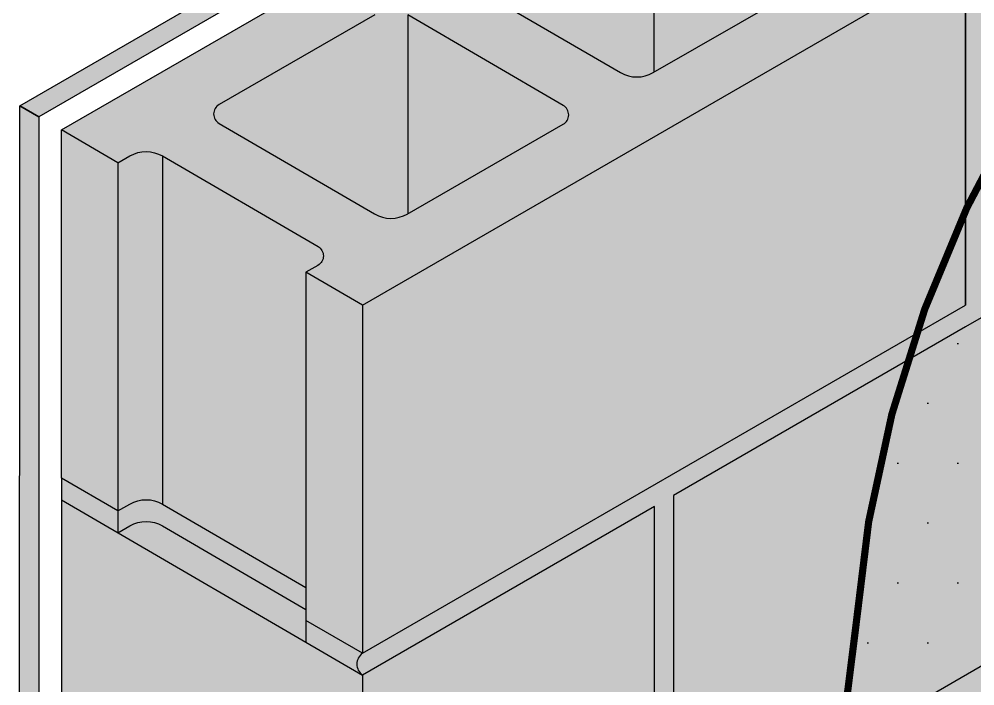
# Model space of a CAD drawing. Extents: x 398.6 to 449.6, y 59.2 to 125.2.
# Drawn here: x 409.9 to 419.88, y 107.79 to 114.76 of the extents above; entities that cross this region are included whole.
import ezdxf

# ---------------------------------------------------------------- set-up
doc = ezdxf.new("R2010")
doc.units = 0
doc.header["$LTSCALE"] = 1.5
doc.header["$MEASUREMENT"] = 0
doc.linetypes.add('DASHED2', pattern=[0.375, 0.25, -0.125])
doc.layers.add('brick', color=250, linetype='CONTINUOUS', lineweight=5)
for name, color, linetype in [('CMU', 250, 'CONTINUOUS'), ('STRUCTURE', 250, 'CONTINUOUS'), ('Tyvek FA WB', 10, 'DASHED2')]:
    doc.layers.add(name, color=color, linetype=linetype)
doc.layers.add('grout', color=7, linetype='CONTINUOUS', true_color=0xdedede)
pattern_1 = [(45, (-10.05215739174389, 16.68313436991416), (-0.1435868707546933, 0.1435868707546933), [])]

# ---------------------------------------------------------------- blocks, each defined once
blk = doc.blocks.new('CMU 4')
at = {"layer": 'CMU', "true_color": 0x999999}
h = blk.add_hatch(color=253, dxfattribs=at)
h.paths.add_polyline_path([(-10.69530264948553, -5.301081687041176), (-12.32041243062121, -4.354651476590334), (-12.32041243062121, -6.432074357492809), (-10.69583917345041, -5.497787080617684, 0.5766598250187531)])
h.paths.add_polyline_path([(-8.385091610257327, -2.078704454853892), (-8.385091610257327, -2.991754657075091), (-7.538603384708523, -3.48473183237121, 0.2685044473535811), (-7.197084032601062, -3.485663343772842), (-7.072302596146486, -3.413901908605112), (-6.887739490093388, -3.293125080756624), (-6.762142125324893, -3.220894407628009, 0.5766598250187542), (-6.76160560136001, -3.024189014051501)], flags=17)
h.paths.add_polyline_path([(-4.200112121102251, -1.551081687041176), (-5.825221902237935, -0.6046514765902771), (-5.825221902237935, -2.682074357492752), (-4.200648645067133, -1.747787080617684, 0.5766598250187522)], flags=16)
h.paths.add_polyline_path([(0, 0), (-0.5771120677632098, 0.3360980913948879), (-0.7018935042177858, 0.2643366562271581, -0.2685044473535819), (-1.043412856325254, 0.2652681676287898), (-2.670740589501058, 1.212990067318458, -0.5764760975728495), (-2.670258389543079, 1.40966419937979), (-2.544686336194282, 1.481972512043399), (-3.142318236415299, 1.830020928011379), (-9.44068480939302, -1.806342708352247), (-8.851313349507613, -2.149580415298658), (-8.72677393438552, -2.07786672799773, -0.2686522828219054), (-8.385091610257327, -2.078704454853892), (-6.76160560136001, -3.024189014051501, -0.5766598250187543), (-6.762142125324893, -3.220894407628009), (-6.887739490093388, -3.293125080756624), (-6.298366572977727, -3.636363636363626)])
h.paths.add_polyline_path([(-3.594425877988812, 0.8774996776894568), (-5.228197442582115, -0.06327704740971285, 0.5764760975728641), (-5.228679642540094, -0.2599511794710452), (-3.602974456952843, -1.206728141118106, 0.276490748893828), (-3.252743553860604, -1.202475798691353), (-3.252743553860604, 0.8766619508332951, 0.2686522828219189)], flags=16)
h.paths.add_polyline_path([(-4.200648645067133, -1.747787080617684), (-5.829565099217248, -2.684572117234154, -0.2685044473535796), (-6.171084451324731, -2.683640605832522), (-7.795161670358041, -1.737811738121138, -0.5764760975728592), (-7.794679470400069, -1.541137606059806), (-6.166904226366135, -0.6038137497341722, -0.2686522828219124), (-5.825221902237935, -0.6046514765902771), (-4.200112121102251, -1.551081687041176, -0.5766598250187522)], flags=16)
h.paths.add_polyline_path([(-13.38293001847666, -7.043125080756624), (-13.25733265370817, -6.970894407628009, 0.576659825018752), (-13.25679612974329, -6.774189014051501), (-14.8802821386406, -5.828704454853892), (-14.8802821386406, -9.465068091217574), (-13.38293001847666, -10.33709489128734)])
h.paths.add_polyline_path([(-13.38293001847666, -14.77039780802943), (-14.8802821386406, -13.89837100795961), (-14.8802821386406, -17.19234081849032), (-13.38293001847666, -18.06436761856008)])
h.paths.add_polyline_path([(-12.793557101361, -15.11363636363643), (-13.38293001847666, -14.77039780802943), (-13.38293001847666, -18.40676144439306), (-12.793557101361, -18.75000000000006)])
h.paths.add_polyline_path([(-15.34650387789089, -13.62685314257141), (-15.9358753377763, -13.28361543562505), (-15.9358753377763, -16.91997907198868), (-15.34650387789089, -17.26321677893503)])
h.paths.add_polyline_path([(-15.34650387789089, -5.899580415298658), (-15.9358753377763, -5.556342708352304), (-15.9358753377763, -9.19270634471593), (-15.34650387789089, -9.535944051662284)])
h.paths.add_polyline_path([(-12.793557101361, -7.386363636363683), (-13.38293001847666, -7.043125080756624), (-13.38293001847666, -10.67948871712031), (-12.793557101361, -11.02272727272731)])
h.paths.add_polyline_path([(-12.793557101361, -11.25000000000006), (-15.9358753377763, -9.419979071988678), (-15.9358753377763, -13.0563427083523), (-12.793557101361, -14.88636363636368)])
edge = h.paths.add_edge_path()
edge.add_line((-9.747934082243887, -2.873338049166705), (-9.747934082243901, -4.952649665305557))
edge.add_line((-9.747934082243894, -4.952649665305557), (-8.12716279045199, -4.020548887478697))
edge.add_arc((-8.183814420487465, -3.922040938790246), 0.1136363636363635, 299.9030802812204, 419.6186457091239)
edge.add_line((-8.126342482946967, -3.824009313608144), (-9.74708273162345, -2.873835508284401))
edge.add_arc((-9.91949854424498, -3.167930383830594), 0.3409090909091012, 59.61864570911415, 59.78436618879908)
at = {"layer": 'CMU', "true_color": 0xf7f7f7}
h = blk.add_hatch(color=7, dxfattribs=at)
h.paths.add_polyline_path([(-6.495190528383276, -3.75), (-7.072302596146486, -3.413901908605112), (-7.197084032601062, -3.485663343772842, -0.2685044473535811), (-7.538603384708523, -3.48473183237121), (-9.165931117884334, -2.537009932681542, -0.5764760975728828), (-9.165448917926355, -2.34033580062021), (-9.03987686457755, -2.268027487956601), (-9.637508764798575, -1.919979071988621), (-15.9358753377763, -5.556342708352304), (-15.34650387789089, -5.899580415298658), (-15.2219644627688, -5.827866727997787, -0.2686522828219052), (-14.88028213864062, -5.828704454853892), (-13.25679612974329, -6.774189014051501, -0.5766598250187527), (-13.25733265370817, -6.970894407628009), (-13.38293001847666, -7.043125080756624), (-12.793557101361, -7.386363636363683)])
h.paths.add_polyline_path([(-12.32475562760052, -6.434572117234211, -0.2685044473535838), (-12.66627497970801, -6.433640605832579), (-14.29035219874132, -5.487811738121138, -0.5764760975728616), (-14.28986999878335, -5.291137606059806), (-12.66209475474941, -4.353813749734172, -0.2686522828219097), (-12.32041243062121, -4.354651476590334), (-10.69530264948553, -5.301081687041176, -0.5766598250187535), (-10.69583917345041, -5.497787080617684)], flags=16)
h.paths.add_polyline_path([(-11.72387017092337, -4.009951179471102, -0.576476097572857), (-11.72338797096539, -3.813277047409713), (-10.0896164063721, -2.872500322310543, -0.2694277140723511), (-9.74708273162345, -2.873835508284401), (-8.126342482946967, -3.824009313608144, -0.5756966799367119), (-8.12716279045199, -4.020548887478753), (-9.756645633228644, -4.957659652519737, -0.2685044473535858), (-10.09816498533613, -4.956728141118106)], flags=16)
h.paths.add_polyline_path([(0, 0), (-0.5771120677632098, 0.3360980913948879), (-0.7018935042177858, 0.2643366562271581, -0.2685044473535819), (-1.043412856325254, 0.2652681676287898), (-2.670740589501058, 1.212990067318458, -0.5764760975728495), (-2.670258389543079, 1.40966419937979), (-2.544686336194282, 1.481972512043399), (-3.142318236415299, 1.830020928011379), (-9.44068480939302, -1.806342708352247), (-8.851313349507613, -2.149580415298658), (-8.72677393438552, -2.07786672799773, -0.2686522828219067), (-8.385091610257327, -2.078704454853892), (-6.76160560136001, -3.024189014051501, -0.5766598250187543), (-6.762142125324893, -3.220894407628009), (-6.887739490093388, -3.293125080756624), (-6.298366572977727, -3.636363636363626)])
h.paths.add_polyline_path([(-6.171084451324731, -2.683640605832522), (-7.795161670358041, -1.737811738121138, -0.5764760975728592), (-7.794679470400069, -1.541137606059806), (-6.166904226366135, -0.6038137497341722, -0.2686522828219124), (-5.825221902237935, -0.6046514765902771), (-4.200112121102251, -1.551081687041176, -0.5766598250187522), (-4.200648645067133, -1.747787080617684), (-5.829565099217248, -2.684572117234154, -0.2685044473535796)], flags=16)
h.paths.add_polyline_path([(-5.228679642540094, -0.2599511794710452, -0.5764760975728592), (-5.228197442582115, -0.06327704740971285), (-3.594425877988812, 0.8774996776894568, -0.2694277140723502), (-3.251892203240175, 0.8761644917155991), (-1.631151954563691, -0.07400931360814411, -0.5756966799367076), (-1.631972262068714, -0.2705488874786965), (-3.261455104845368, -1.207659652519737, -0.2685044473535834), (-3.602974456952843, -1.206728141118106)], flags=16)
at = {"layer": 'CMU'}
h = blk.add_hatch(color=254, dxfattribs=at)
h.paths.add_polyline_path([(-9.747934082243887, -2.873338049166705, 0.268652282821924), (-10.0896164063721, -2.872500322310543), (-11.72338797096539, -3.813277047409713, 0.5764760975728574), (-11.72387017092337, -4.009951179471102), (-10.09816498533613, -4.956728141118106, 0.2764907488938299), (-9.747934082243887, -4.952475798691353)])
h.paths.add_polyline_path([(-12.32041243062121, -4.354651476590334, 0.2686522828219165), (-12.66209475474941, -4.353813749734172), (-14.28986999878335, -5.291137606059806, 0.5764760975728607), (-14.29035219874132, -5.487811738121138), (-12.66627497970801, -6.433640605832579, 0.2724643593752312), (-12.32041243062121, -6.432031521718443)])
h.paths.add_polyline_path([(-5.825221902237935, -0.6046514765902771, 0.2686522828219168), (-6.166904226366135, -0.6038137497341722), (-7.794679470400069, -1.541137606059806, 0.5764760975728616), (-7.795161670358041, -1.737811738121138), (-6.171084451324717, -2.683640605832522, 0.2724643593752294), (-5.825221902237935, -2.682031521718386)])
h.paths.add_polyline_path([(-3.252743553860604, 0.8766619508332951, 0.2686522828219211), (-3.594425877988812, 0.8774996776894568), (-5.228197442582115, -0.06327704740971285, 0.576476097572864), (-5.228679642540094, -0.2599511794710452), (-3.602974456952843, -1.206728141118106, 0.276490748893828), (-3.252743553860604, -1.202475798691353)])
h.paths.add_polyline_path([(-14.8802821386406, -5.828704454853892, 0.2686522828219118), (-15.2219644627688, -5.827866727997787), (-15.34650387789089, -5.899580415298658), (-15.34650387789089, -9.535944051662284), (-15.2219644627688, -9.464230364361413, -0.2686522828219118), (-14.8802821386406, -9.465068091217574)])
h.paths.add_polyline_path([(-14.8802821386406, -13.89837100795961), (-15.34650387789089, -13.62685314257141), (-15.34650387789089, -17.26321677893503), (-15.22196446276878, -17.19150309163416, -0.2686522828218994), (-14.8802821386406, -17.19234081849032)])
at = {"layer": 'CMU', "true_color": 0xdedede}
h = blk.add_hatch(color=254, dxfattribs=at)
h.paths.add_polyline_path([(0, -3.636363636363626), (0, 0), (-6.298366572977727, -3.636363636363626), (-6.298366572977727, -7.272727272727309)])
h.paths.add_polyline_path([(-6.495190528383276, -3.75), (-12.793557101361, -7.386363636363683), (-12.793557101361, -11.02272727272731), (-6.495190528383276, -7.386363636363626)])
h.paths.add_polyline_path([(-3.247595264191638, -9.375), (-3.247595264191638, -5.738636363636374), (-6.495190528383276, -7.613636363636374), (-9.545961837169365, -9.375000000000057), (-9.545961837169365, -13.01136363636368)])
h.paths.add_polyline_path([(0, -3.863636363636317), (-3.050771308786089, -5.625), (-3.050771308786089, -9.261363636363626), (0, -7.5)])
h.paths.add_polyline_path([(0, -7.727272727272691), (-3.247595264191638, -9.602272727272691), (-6.298366572977727, -11.36363636363637), (-6.298366572977727, -14.99999999999994), (0, -11.36363636363626)])
h.paths.add_polyline_path([(-6.495190528383276, -15.11363636363632), (-6.495190528383276, -11.47727272727275), (-12.793557101361, -15.11363636363643), (-12.793557101361, -18.75)])
h.paths.add_polyline_path([(-9.742785792574914, -9.488636363636374), (-12.793557101361, -11.25000000000006), (-12.793557101361, -14.88636363636368), (-9.742785792574928, -13.12500000000006)])
at = {"layer": 'CMU'}
h = blk.add_hatch(color=254, dxfattribs=at)
h.paths.add_polyline_path([(-8.385091610257327, -2.078704454853892, 0.2686522828219017), (-8.72677393438552, -2.07786672799773), (-8.851313349507613, -2.149580415298658), (-8.851313349507613, -2.720236791686887), (-8.385091610257327, -2.991754657075091)])
h.paths.add_polyline_path([(-14.8802821386406, -9.692340818490322, 0.2686522828219052), (-15.22196446276878, -9.69150309163416), (-15.34650387789089, -9.763216778935032), (-13.38293001847666, -10.90676144439306), (-13.38293001847666, -10.67948871712031), (-13.38293001847666, -10.56436761856008)])
at = {"layer": 'CMU', "true_color": 0x8f8f8f}
h = blk.add_hatch(color=252, dxfattribs=at)
h.paths.add_polyline_path([(-6.495190528383276, -15.34090909090901), (0, -11.59090909090895), (0, -11.36363636363626), (-6.298366572977727, -14.99999999999994), (-6.298366572977727, -11.36363636363637), (-3.247595264191638, -9.602272727272691), (0, -7.727272727272691), (0, -7.5), (-3.050771308786089, -9.261363636363626), (-3.050771308786089, -5.625), (0, -3.863636363636317), (0, -3.636363636363626), (-6.298366572977727, -7.272727272727309), (-6.298366572977727, -3.636363636363626), (-6.495190528383276, -3.75), (-6.495190528383276, -7.386363636363626), (-12.79355710136095, -11.02272727272725, 0.5078129039792978), (-12.793557101361, -11.25000000000006), (-9.742785792574914, -9.488636363636374), (-9.742785792574928, -13.12500000000006), (-12.793557101361, -14.88636363636368, 0.5078129039792996), (-12.79355710136108, -15.11363636363649), (-6.495190528383276, -11.47727272727275), (-6.495190528383276, -15.11363636363632), (-12.793557101361, -18.75, 0.5078129039792383), (-12.7935571013611, -18.97727272727275)])
h.paths.add_polyline_path([(-9.545961837169365, -13.01136363636368), (-9.545961837169365, -9.375000000000057), (-6.495190528383276, -7.613636363636374), (-3.247595264191638, -5.738636363636374), (-3.247595264191638, -9.375)], flags=16)
h = blk.add_hatch(color=252, dxfattribs=at)
h.paths.add_polyline_path([(-13.38293001847666, -18.40676144439306), (-13.38293001847666, -18.63403417166569), (-12.768383878187, -18.99193309002658, -0.5748439758349783), (-12.79355710136106, -18.75)])
h.paths.add_polyline_path([(-14.8802821386406, -17.19234081849032, 0.2686522828219061), (-15.22196446276879, -17.19150309163416), (-15.34650387789089, -17.26321677893503), (-15.34650387789089, -17.48236677147628), (-15.22196446276879, -17.41065308417535, -0.2686522828219052), (-14.8802821386406, -17.41149081103151), (-13.38293001847666, -18.28351761110133), (-13.38293001847666, -18.06436761856008)])
h.paths.add_polyline_path([(-15.34650387789089, -17.26321677893503), (-15.9358753377763, -16.91997907198868), (-15.9358753377763, -17.14725179926131), (-15.34650387789089, -17.49048950620772)])
h.paths.add_polyline_path([(-15.34650387789089, -9.763216778935032), (-15.34650387789089, -9.535944051662284), (-15.9358753377763, -9.19270634471593), (-15.9358753377763, -9.419979071988678)])
h.paths.add_polyline_path([(-14.8802821386406, -9.692340818490322), (-13.38293001847666, -10.56436761856008), (-13.38293001847666, -10.33709489128734), (-14.88028213864061, -9.465068091217518, 0.2686522828219043), (-15.2219644627688, -9.464230364361413), (-15.34650387789089, -9.535944051662284), (-15.34650387789089, -9.763216778935032), (-15.22196446276879, -9.69150309163416, -0.2686522828219067)])
h.paths.add_polyline_path([(-13.38293001847666, -10.67948871712031), (-13.38293001847666, -10.90676144439306), (-12.76838387818781, -11.26466036275343, -0.5748439758327081), (-12.793557101361, -11.02272727272731)])
at = {"layer": 'CMU'}
for p, q in [((-15.9358753377763, -5.556342708352304), (-9.637508764798575, -1.919979071988621)), ((-12.793557101361, -7.386363636363683), (-6.495190528383276, -3.75)), ((-6.495190528383276, -7.386363636363626), (-6.495190528383276, -3.75)), ((-11.72387017092337, -4.009951179471045), (-10.09816498533613, -4.956728141118106)), ((-9.756645633228672, -4.957659652519737), (-8.12716279045199, -4.020548887478753)), ((-12.66209475474941, -4.353813749734172), (-14.28986999878335, -5.291137606059806)), ((-10.69530264948553, -5.301081687041176), (-12.32041243062121, -4.354651476590334)), ((-14.29035219874132, -5.487811738121138), (-12.66627497970799, -6.433640605832579)), ((-15.34650387789089, -5.899580415298658), (-15.9358753377763, -5.556342708352304)), ((-12.32475562760052, -6.434572117234211), (-10.69583917345042, -5.497787080617684)), ((-3.247595264191638, -5.738636363636374), (-6.495190528383276, -7.613636363636374)), ((-12.793557101361, -7.386363636363683), (-13.38293001847666, -7.043125080756624)), ((-12.793557101361, -11.02272727272731), (-6.495190528383276, -7.386363636363626)), ((-15.34650387789089, -9.535944051662284), (-15.9358753377763, -9.19270634471593)), ((-9.545961837169365, -9.375000000000057), (-9.545961837169365, -13.01136363636368)), ((-9.54596183716935, -13.01136363636368), (-3.247595264191638, -9.375)), ((-9.742785792574928, -13.125), (-9.742785792574914, -9.488636363636374)), ((-12.793557101361, -11.02272727272731), (-13.38293001847666, -10.67948871712031))]:
    blk.add_line(p, q, dxfattribs=at)
for points in [[(-9.747934082243887, -2.873338049166648), (-9.747934082243887, -4.952649665305557)], [(-6.495190528383276, -3.75), (-6.495190528383276, -7.386363636363626)], [(-12.32041243062121, -4.354651476590277), (-12.32041243062121, -6.432074357492809)], [(-15.9358753377763, -9.19270634471593), (-15.9358753377763, -5.556342708352304)], [(-14.8802821386406, -5.828704454853892), (-14.8802821386406, -9.465068091217574)], [(-15.34650387789089, -5.899580415298658), (-15.34650387789089, -9.535944051662284)], [(-13.38293001847666, -7.043125080756624), (-13.38293001847666, -10.67948871712031)], [(-12.793557101361, -7.386363636363683), (-12.793557101361, -11.02272727272731)], [(-6.495190528383276, -7.613636363636374), (-9.545961837169365, -9.375000000000057)], [(-15.9358753377763, -9.19270634471593), (-15.9358753377763, -13.28361543562505)], [(-15.9358753377763, -9.419979071988678), (-12.793557101361, -11.25000000000006)], [(-15.34650387789089, -9.535944051662284), (-15.34650387789089, -9.763216778935032)], [(-9.742785792574914, -9.488636363636374), (-12.793557101361, -11.25000000000006)], [(-13.38293001847666, -10.67948871712031), (-13.38293001847666, -10.90676144439306)], [(-12.793557101361, -11.25000000000006), (-12.793557101361, -14.88636363636368)]]:
    blk.add_lwpolyline(points, dxfattribs=at)
for points in [[(-15.34650387789089, -5.899580415298658), (-15.22196446276881, -5.827866727997787, -0.2686522828219192), (-14.8802821386406, -5.828704454853892), (-13.25679612974329, -6.774189014051501, -0.5766598250187497), (-13.25733265370817, -6.970894407628009), (-13.38293001847666, -7.043125080756624)], [(-15.34650387789089, -9.535944051662284), (-15.22196446276881, -9.464230364361413, -0.2686522828219192), (-14.8802821386406, -9.465068091217574), (-13.38293001847666, -10.33709489128734)], [(-15.34650387789089, -9.763216778935032), (-15.22196446276881, -9.69150309163416, -0.2686522828219192), (-14.8802821386406, -9.692340818490322), (-13.38293001847666, -10.56436761856008)]]:
    blk.add_lwpolyline(points, format="xyb", dxfattribs=at)
for centre, radius, start, end in [((-9.926600523335054, -4.66213580645416), 0.3409090909090947, 239.7843661888017, 299.9030802812142), ((-14.23316404474097, -5.389614293233194), 0.1136363636363636, 119.9346820985819, 239.7843661888028), ((-10.75249080348588, -5.399279131929177), 0.1136363636363648, 299.9030802812097, 59.78436618880829), ((-12.49471051770692, -6.139048271168633), 0.3409090909090937, 239.7843661888028, 299.9030802812142), ((-12.71052208439086, -11.13636363636368), 0.1407410287859649, 126.1559039820843, 233.8440960178818)]:
    blk.add_arc(centre, radius, start, end, dxfattribs=at)
blk = doc.blocks.new('brick 1')
at = {"layer": 'brick'}
blk.add_hatch(color=15, dxfattribs=at).paths.add_polyline_path([(-9.52935826844805, -3.842037333643106), (-9.526756833107811, -1.574400622093819), (-7.902256833107742, -0.6394989885830427), (-7.902256833107799, 0.5111885114169326), (-6.277756833107674, 1.447994527769239), (-6.280358268448026, 2.604287341897376), (-4.655858268447957, 3.53918897540801), (-4.655858268447957, 4.69288035419595), (-3.02875683310333, 5.632287805885994), (-3.031358268447889, 6.784477245282474), (-1.406858268447877, 7.722382757581059), (0, 6.910132757580968), (4.376943252282217e-12, 2.529532139305957e-12), (-8.0919810674514, -4.671907447565545)])
h = blk.add_hatch(dxfattribs=at)
h.set_pattern_fill('ANSI31', color=256, scale=1.6245, angle=59.99999999999999, style=0)
h.set_pattern_definition([(104.9999999999999, (-10.08826698004202, 16.6622864893899), (-0.1961433131008239, -0.05255644234613059), [])])
h.paths.add_polyline_path([(-0.0361095882982454, 6.889284877056795), (-1.442967856746066, 7.701534877056773), (-3.025605846256326, 6.787798407783356), (-1.618747577808392, 5.975548407783364)])
h = blk.add_hatch(dxfattribs=at)
h.set_pattern_fill('ANSI31', color=256, scale=1.6245, style=0)
h.set_pattern_definition(pattern_1)
h.paths.add_polyline_path([(0, 5.962507757581108), (0, 6.910132757581124), (-1.624500000000126, 5.972227245282482), (-1.624500000000012, 5.024602245282523)])
h = blk.add_hatch(dxfattribs=at)
h.set_pattern_fill('ANSI31', color=256, scale=1.6245, angle=59.99999999999999, style=0)
h.set_pattern_definition([(104.9999999999999, (-168.146833475195, 0.6763789249576035), (-0.1961433131008239, -0.05255644234613059), [])])
h.paths.add_polyline_path([(-1.624500000000126, 5.972227245282482), (-3.031358268447889, 6.784477245282446), (-3.031358268447889, 5.836852245282429), (-1.624500000000239, 5.024602245282452)])
h = blk.add_hatch(dxfattribs=at)
h.set_pattern_fill('ANSI31', color=256, scale=1.6245, angle=59.99999999999999, style=0)
h.set_pattern_definition([(104.9999999999999, (-10.09523236524342, 16.65818537201537), (-0.1961433131008239, -0.05255644234613059), [])])
h.paths.add_polyline_path([(-1.625712963009846, 4.817755911620907), (-3.032571231457666, 5.630005911620898), (-4.657071231457735, 4.692100399322314), (-3.250212963009858, 3.879850399322322)])
h = blk.add_hatch(dxfattribs=at)
h.set_pattern_fill('ANSI31', color=256, scale=1.6245, style=0)
h.set_pattern_definition(pattern_1)
h.paths.add_polyline_path([(-0.2030625000001578, 4.691578189755731), (-0.2030625000001578, 5.639203189755747), (-3.249000000000137, 3.880630354195958), (-3.249000000000137, 2.933005354195942)])
h = blk.add_hatch(dxfattribs=at)
h.set_pattern_fill('ANSI31', color=256, scale=1.6245, angle=59.99999999999999, style=0)
h.set_pattern_definition([(104.9999999999999, (-169.7713334751949, -1.415217966128907), (-0.1961433131008239, -0.05255644234613059), [])])
h.paths.add_polyline_path([(-3.249000000000137, 3.880630354195958), (-4.655858268447957, 4.69288035419595), (-4.655858268447957, 3.745255354195933), (-3.249000000000137, 2.933005354195942)])
h = blk.add_hatch(dxfattribs=at)
h.set_pattern_fill('ANSI31', color=256, scale=1.6245, style=0)
h.set_pattern_definition(pattern_1)
h.paths.add_polyline_path([(0, 3.65812887879305), (0, 4.605753878793095), (-1.624500000000126, 3.667848366494482), (-1.624500000000126, 2.720223366494437)])
h = blk.add_hatch(dxfattribs=at)
h.set_pattern_fill('ANSI31', color=256, scale=1.6245, angle=59.99999999999999, style=0)
h.set_pattern_definition([(104.9999999999999, (-10.09606438359276, 16.66078853513883), (-0.1961433131008239, -0.05255644234613059), [])])
h.paths.add_polyline_path([(-3.2510449813592, 2.731766062445743), (-4.657903249806964, 3.544016062445749), (-6.282403249807089, 2.606110550147164), (-4.875544981359269, 1.793860550147159)])
h = blk.add_hatch(dxfattribs=at)
h.set_pattern_fill('ANSI31', color=256, scale=1.6245, style=0)
h.set_pattern_definition(pattern_1)
h.paths.add_polyline_path([(-1.827562500000226, 2.602985177457114), (-1.827562500000226, 3.550610177457131), (-4.873500000000149, 1.792037341897341), (-4.873500000000149, 0.8444123418973248)])
h = blk.add_hatch(dxfattribs=at)
h.set_pattern_fill('ANSI31', color=256, scale=1.6245, style=0)
h.set_pattern_definition(pattern_1)
h.paths.add_polyline_path([(-0.2030625000001578, 2.39020318975561), (-0.2030625000001578, 3.337828189755626), (-3.249000000000137, 1.579255354195865), (-3.249000000000137, 0.631630354195849)])
h = blk.add_hatch(dxfattribs=at)
h.set_pattern_fill('ANSI31', color=256, scale=1.6245, angle=59.99999999999999, style=0)
h.set_pattern_definition([(104.9999999999999, (-171.3958334751949, -3.506814857215417), (-0.1961433131008239, -0.05255644234613059), [])])
h.paths.add_polyline_path([(-4.873500000000149, 1.789033463109448), (-6.280358268447912, 2.601283463109453), (-6.280358268447912, 1.653658463109409), (-4.873500000000149, 0.8414084631094312)])
h = blk.add_hatch(dxfattribs=at)
h.set_pattern_fill('ANSI31', color=256, scale=1.6245, style=0)
h.set_pattern_definition(pattern_1)
h.paths.add_polyline_path([(0, 1.353750000005121), (0, 2.301375000005166), (-1.624500000000126, 1.363469487706553), (-1.624500000000126, 0.4158444877065079)])
h = blk.add_hatch(dxfattribs=at)
h.set_pattern_fill('ANSI31', color=256, scale=1.6245, angle=59.99999999999999, style=0)
h.set_pattern_definition([(104.9999999999999, (-10.09502346554268, 16.66131024538026), (-0.1961433131008239, -0.05255644234613059), [])])
h.paths.add_polyline_path([(-4.874504063309075, 0.640690881600662), (-6.281362331756895, 1.452940881600654), (-7.905862331757021, 0.5150353693020691), (-6.499004063309144, -0.2972146306979369)])
h = blk.add_hatch(dxfattribs=at)
h.set_pattern_fill('ANSI31', color=256, scale=1.6245, style=0)
h.set_pattern_definition(pattern_1)
h.paths.add_polyline_path([(-3.452062500000238, 0.5143921651584975), (-3.452062500000238, 1.462017165158542), (-6.498000000000218, -0.2965556704012471), (-6.498000000000161, -1.244180670401263)])
h = blk.add_hatch(dxfattribs=at)
h.set_pattern_fill('ANSI31', color=256, scale=1.6245, style=0)
h.set_pattern_definition(pattern_1)
h.paths.add_polyline_path([(-1.827562500000226, 0.2986062986691564), (-1.827562500000226, 1.246231298669201), (-4.873500000000149, -0.5123415368905881), (-4.873500000000149, -1.459966536890605)])
h = blk.add_hatch(dxfattribs=at)
h.set_pattern_fill('ANSI31', color=256, scale=1.6245, style=0)
h.set_pattern_definition(pattern_1)
h.paths.add_polyline_path([(-0.2030625000001578, 0.08582431096773746), (-0.2030625000001578, 1.033449310967754), (-3.249000000000137, -0.7251235245920071), (-3.249000000000137, -1.672748524592052)])
h = blk.add_hatch(dxfattribs=at)
h.set_pattern_fill('ANSI31', color=256, scale=1.6245, angle=59.99999999999999, style=0)
h.set_pattern_definition([(104.9999999999999, (-173.0203334751949, -5.595407869514034), (-0.1961433131008239, -0.05255644234613059), [])])
h.paths.add_polyline_path([(-6.498000000000161, -0.2995595491891407), (-7.904858268447924, 0.5126904508108368), (-7.904858268447924, -0.434934549189208), (-6.498000000000218, -1.247184549189186)])
h = blk.add_hatch(dxfattribs=at)
h.set_pattern_fill('ANSI31', color=256, scale=1.6245, angle=59.99999999999999, style=0)
h.set_pattern_definition([(104.9999999999999, (-10.09289093652211, 16.6632131309417), (-0.1961433131008239, -0.05255644234613059), [])])
h.paths.add_polyline_path([(-6.494270098948334, -1.444497305742573), (-7.901128367396154, -0.6322473057425668), (-9.52562836739628, -1.570152818041137), (-8.118770098948403, -2.382402818041157)])
h = blk.add_hatch(dxfattribs=at)
h.set_pattern_fill('ANSI31', color=256, scale=1.6245, style=0)
h.set_pattern_definition(pattern_1)
h.paths.add_polyline_path([(-5.07656250000025, -1.574200847140091), (-5.07656250000025, -0.6265758471400744), (-8.122500000000286, -2.385148682699864), (-8.122500000000173, -3.33277368269988)])
h = blk.add_hatch(dxfattribs=at)
h.set_pattern_fill('ANSI31', color=256, scale=1.6245, style=0)
h.set_pattern_definition(pattern_1)
h.paths.add_polyline_path([(-3.452062500000238, -1.789986713629375), (-3.452062500000238, -0.8423617136293586), (-6.498000000000218, -2.600934549189148), (-6.498000000000161, -3.548559549189164)])
h = blk.add_hatch(dxfattribs=at)
h.set_pattern_fill('ANSI31', color=256, scale=1.6245, angle=59.99999999999999, style=0)
h.set_pattern_definition([(104.9999999999999, (-174.6448334751995, -7.684000881815265), (-0.1961433131008239, -0.05255644234613059), [])])
h.paths.add_polyline_path([(-8.12250000000472, -2.388152561490386), (-9.529358268452484, -1.575902561490395), (-9.529358268452484, -2.52352756149044), (-8.122500000004834, -3.335777561490417)])
h = blk.add_hatch(dxfattribs=at)
h.set_pattern_fill('ANSI31', color=256, scale=1.6245, angle=59.99999999999999, style=0)
h.set_pattern_definition([(104.9999999999999, (-174.6474349105773, -8.833186442443164), (-0.1961433131008239, -0.05255644234613059), [])])
h.paths.add_polyline_path([(-8.125101435382533, -3.5373381221183), (-9.531959703830353, -2.725088122118294), (-9.531959703830353, -3.672713122118338), (-8.12510143538259, -4.484963122118316)])
h = blk.add_hatch(dxfattribs=at)
h.set_pattern_fill('ANSI31', color=256, scale=1.6245, style=0)
h.set_pattern_definition([(45, (13.91971697834094, -44.05139998371572), (-0.1435868707546933, 0.1435868707546933), [])])
h.paths.add_polyline_path([(-6.701062500000262, -3.665797738226516), (-8.122500000000173, -4.486465061487721), (-8.12250000000006, -3.538840061487676), (-6.701062500000262, -2.7181727382265)])
at = {"layer": 'grout'}
h = blk.add_hatch(color=256, dxfattribs=at)
h.paths.add_polyline_path([(-3.031358268447889, 5.836852245282429), (-3.031358268447889, 5.633789745282471), (-1.621890974889141, 4.820042187844692), (-1.624499999843295, 5.0246022451919)], flags=17)
edge = h.paths.add_edge_path()
edge.add_line((-0.2030625000001578, 5.63920318975569), (-0.2030625000001578, 4.691578189755674))
edge.add_line((-0.2030625000001578, 4.691578189755674), (-3.249000000000194, 2.933005354195927))
edge.add_arc((-3.174715246318215, 2.831474104195948), 0.1258046873377636, 126.1908532054012, 226.830742487642)
edge.add_line((-3.260785262103127, 2.739720239215032), (-3.246398564660012, 2.731444793589844))
edge.add_line((-3.246398564660012, 2.731444793589858), (-1.827562500000226, 3.550610177457116))
edge.add_line((-1.827562500000226, 3.550610177457102), (-1.827562500000226, 3.547606298669166))
edge.add_line((-1.827562500000226, 3.547606298669166), (-1.82496106465544, 3.549108238065699))
edge.add_line((-1.82496106465544, 3.549108238065699), (-1.82496106465544, 2.601483238065711))
edge.add_line((-1.82496106465544, 2.601483238065711), (-1.826060560606209, 2.600848443782553))
edge.add_line((-1.826060560606152, 2.600848443782567), (-1.726031250000119, 2.458541771975746))
edge.add_line((-1.726031250000176, 2.458541771975746), (-1.624500000000126, 2.720223366494452))
edge.add_line((-1.624500000000126, 2.720223366494437), (-1.624500000000126, 3.667848366494454))
edge.add_line((-1.624500000000126, 3.667848366494454), (0, 4.605753878793095))
edge.add_line((0, 4.605753878793095), (0, 5.791229938522108))
edge.add_arc((13.0986660774347, 5.876868848392107), 13.09894602748717, 179.6254062728348, 180.3745937301558, ccw=False)
edge.add_line((-4.433786671143025e-12, 5.962507757578393), (-1.624499999843295, 5.02460224537316))
edge.add_line((-1.624499999843295, 5.02460224537316), (-1.621890974889141, 4.820042187844692))
edge.add_line((-1.621890974889141, 4.820042187844692), (-3.249000000002695, 3.88063035419529))
edge.add_line((-3.249000000002638, 3.880630354195276), (-0.203062500000101, 5.63920318975569))
for points in [[(-4.655858268447957, 3.745255354195962), (-4.655858268447957, 3.542192854195932), (-4.653256833071339, 3.540690914781905), (-3.260785262103127, 2.73972023921506, -0.4697112519092514), (-3.249000000000137, 2.933005354195956)], [(0, 3.65812887879305), (-1.624500000000126, 2.720223366494466), (-1.726031250000119, 2.458541771975788), (-0.2030625000001578, 3.337828189755655), (-0.2030625000001578, 2.390203189755582), (-1.63355011739975, 1.564310778777539), (-1.624500000000126, 1.363469487706524), (0, 2.301375000005137)], [(-3.452062500000181, 0.5143921651585828), (-3.249000000000137, 0.631630354195849), (-3.249000000000137, 1.579255354195894), (-1.726031250000176, 2.45854177197576), (-1.82756250000017, 2.602985177457086), (-4.873500000000035, 0.8444123418974385, 0.507429325019041), (-4.873500000000092, 0.641349841897366), (-3.452062500000181, 1.462017165158514)], [(-6.277756833107674, 1.657360398129569), (-6.277756833107674, 1.45209790250334), (-4.873500000000149, 0.6413498418973376, -0.5074293250186991), (-4.873500000000149, 0.8444123418973533), (-4.873500000000149, 0.8444164099307017)], [(-6.498000000000161, -1.244180670401178, 0.5527897492277396), (-6.489683538130748, -1.445445537690077), (-5.07656250000025, -0.6295797259279112), (-5.07656250000025, -1.577204725927942), (-4.873500000000149, -1.459966536890576), (-4.873500000000149, -0.5123415368905739), (-1.82756250000017, 1.246231298669173), (-1.82756250000017, 0.2986062986691707), (-1.624500000000126, 0.4158444877065079), (-1.624500000000126, 1.363469487706553), (-1.63355011739975, 1.564310778777667), (-3.249000000000137, 0.6316303541959343), (-3.452062500000125, 0.5143921651586112)], [(-9.52935826844805, -3.67201506586153), (-9.52935826844805, -3.842037333643106), (-8.09198106745157, -4.671907447565431, -0.5074293250183682), (-8.09198106745174, -4.468844947565501), (-8.122499999999718, -4.486465061487451)]]:
    blk.add_hatch(color=256, dxfattribs=at).paths.add_polyline_path(points)
h = blk.add_hatch(color=256, dxfattribs=at)
h.paths.add_polyline_path([(-4.873500000000149, -1.459966536890576), (-5.07656250000025, -1.577204725927928), (-6.506918191678324, -2.403020969555214), (-6.498000000000218, -2.600934549189148), (-3.452062500000181, -0.8423617136293302), (-3.452062500000181, -1.789986713629403), (-6.498000000000275, -3.548559549189193), (-6.498000000000275, -3.751622049189237), (-1.13686837721616e-13, 5.016431714466307e-12), (-1.13686837721616e-13, 0.2030625000050605), (-1.13686837721616e-13, 1.150687500005105), (-0.009050117399738156, 1.348524912288255), (-1.624500000000126, 0.4158444877065079), (-1.82756250000017, 0.2986062986691849)])
h.paths.add_polyline_path([(-0.2030625000001578, 1.033449310967754), (-0.2030625000001578, 0.08582431096770904), (-3.249000000000137, -1.672748524592052), (-3.249000000000137, -0.7251235245920071)], flags=16)
h = blk.add_hatch(color=256, dxfattribs=at)
h.paths.add_polyline_path([(-7.902256833107742, -0.4342405609902329), (-7.902256833107742, -0.6364951097952627), (-6.498000000000047, -1.447243170401322), (-6.492259558576677, -1.443928925000264, -0.5368382818058616), (-6.500339383958362, -1.245830246984454)])
h.paths.add_polyline_path([(-6.701062500000262, -2.7181727382265), (-6.701062500000262, -3.665797738226516), (-8.091981067451684, -4.468844947565486, 0.5074293250183982), (-8.09198106745157, -4.671907447565417), (-6.498000000000275, -3.751622049189237), (-6.498000000000275, -3.548559549189193), (-6.498000000000218, -2.600934549189176), (-6.506918191678324, -2.403020969555214), (-8.12250000000023, -3.335777561487731), (-8.12250000000023, -3.334273588076812), (-9.52935826844805, -2.519823592451203), (-9.52935826844805, -2.726590061487684), (-8.122500000000116, -3.538840061487733)])
at = {"layer": 'brick'}
blk.add_lwpolyline([(-9.52935826844805, -3.842037333643106), (-9.526756833107811, -1.574400622093819), (-7.902256833107742, -0.6394989885830427), (-7.902256833107799, 0.5111885114169326), (-6.277756833107674, 1.447994527769239), (-6.280358268448026, 2.604287341897376), (-4.655858268447957, 3.53918897540801), (-4.655858268447957, 4.69288035419595), (-3.02875683310333, 5.632287805885994), (-3.031358268447889, 6.784477245282474), (-1.406858268447877, 7.722382757581059), (0, 6.910132757580968), (4.376943252282217e-12, 2.529532139305957e-12), (-8.0919810674514, -4.671907447565545)], close=True, dxfattribs=at)
for points in [[(-3.031358268447889, 6.784477245282474), (-1.406858268447877, 7.722382757581059)], [(-1.406858268447877, 7.722382757581059), (0, 6.910132757580996), (-1.624500000000126, 5.972227245282482), (-3.031358268447889, 6.784477245282474), (-1.406858268447877, 7.722382757581059)], [(-1.13686837721616e-13, 6.910132757581053), (-1.406858268447877, 7.722382757581059)], [(-1.624500000000126, 5.972227245282482), (0, 6.910132757581124)], [(0, 6.910132757581124), (-1.624500000000126, 5.972227245282482)], [(0, 6.910132757580996), (0, 5.073275133327115e-12)], [(-1.624500000000126, 5.972227245282482), (-3.031358268447889, 6.784477245282474)], [(-3.031358268447889, 6.784477245282446), (-3.031358268447889, 5.8390522409087), (-1.624499999999898, 5.024602245282566), (-1.624500000000126, 5.972227245282482)], [(-1.624500000000126, 5.972227245282482), (-1.624500000000012, 5.024602245282679), (0, 5.96250775758115)], [(-1.624500000000126, 5.024602245282466), (0, 5.962507757581108)], [(-1.624500000000126, 5.024602245282466), (-3.031358268447889, 5.836852245282429)], [(-1.70530256582424e-13, 4.808816378793054), (-1.70530256582424e-13, 4.808816378793054), (-1.13686837721616e-13, 5.756441378793099)], [(-3.031358268447889, 5.630785866494534), (-1.621890974889141, 4.820042187844692), (-3.249000000000137, 3.880630354195958), (-4.655858268447957, 4.692880354195978), (-3.031358268447889, 5.630785866494534)], [(-3.249000000000137, 3.880630354195958), (-0.2030625000001578, 5.639203189755747)], [(-0.2030625000001578, 5.63920318975569), (-0.203062500000101, 4.691578189755731), (-3.249000000000137, 2.933005354195942), (-3.249000000000137, 3.880630354195958), (-0.2030625000001578, 5.63920318975569)], [(-1.621890974889141, 4.820042187844692), (-3.031358268447889, 5.633789745282471)], [(-0.2030625000001578, 5.639203189755719), (-0.2030625000001578, 4.691578189755731)], [(-3.249000000000137, 3.880630354195958), (-4.655858268447957, 4.69288035419595)], [(-4.655858268447957, 4.69288035419595), (-4.655858268447957, 3.747455349822204), (-3.249000000000137, 2.933005354195998)], [(-4.655858268447957, 4.69288035419595), (-4.655858268447957, 3.53918897540801)], [(-3.249000000000137, 2.93300535419597), (-0.2030625000001578, 4.691578189755759)], [(-1.624500000000126, 3.667848366494482), (0, 4.605753878793095)], [(0, 3.65812887879305), (-1.624499999995692, 2.720223366497052), (-1.624499999995635, 3.667848366497068), (0, 4.605753878793095)], [(-3.249000000000137, 3.880630354195958), (-3.249000000000137, 2.933005354195942)], [(-3.249000000000137, 2.933005354195942), (-4.655858268447957, 3.745255354195962)], [(-1.624500000000126, 3.667848366494482), (-1.624500000000126, 2.720223366494437)], [(-1.624500000000126, 2.720223366494437), (0, 3.658128878793079)], [(-4.653256833107775, 3.540690914801942), (-3.246398564660012, 2.731444793589858), (-4.870898564660024, 1.790535402503352), (-6.277756833107787, 2.602785402503358), (-4.653256833107775, 3.540690914801942)], [(-4.873500000000149, 1.79203734189737), (-1.827562500000113, 3.550610177457131)], [(-1.82496106465544, 3.549108238065699), (-1.82496106465544, 2.601483238065711), (-4.870898564655533, 0.8429104025059218), (-4.870898564655477, 1.790535402505967), (-1.82496106465544, 3.549108238065699)], [(-3.249000000000137, 2.729942854195926), (-4.655858268447957, 3.542192854195932)], [(-1.82756250000017, 3.550610177457131), (-1.82756250000017, 2.602985177457114)], [(-0.2030624999956672, 3.337828189758241), (-0.2030624999955535, 2.390203189758225), (-3.248999999995647, 0.6316303541984354), (-3.24899999999559, 1.57925535419848), (-0.2030624999956672, 3.337828189758241)], [(-3.249000000000137, 1.579255354195894), (-0.2030625000001578, 3.337828189755655)], [(-0.2030625000001578, 3.337828189755626), (-0.2030625000001578, 2.390203189755638)], [(-4.873500000000149, 1.792037341897341), (-6.280358268448026, 2.604287341897376)], [(-6.277756833107787, 2.602785402503358), (-6.277756833107787, 1.657360398129597), (-4.870898564659967, 0.8429104025033922)], [(-4.873500000000263, 0.8444123418973248), (-1.827562500000113, 2.602985177457114)], [(-3.249000000000137, 0.6316303541959343), (-0.2030625000001578, 2.390203189755724)], [(-1.624500000000126, 1.363469487706553), (0, 2.301375000005166)], [(0, 1.353750000005121), (-1.624499999995692, 0.4158444877091227), (-1.624499999995635, 1.363469487709139), (0, 2.301375000005137)], [(-4.873500000000149, 1.792037341897341), (-4.873500000000149, 0.8444123418973533)], [(-3.249000000000137, 1.579255354195894), (-3.249000000000137, 0.631630354195849)], [(-6.280358268447912, 1.450595963109421), (-4.873500000000149, 0.6413498418973376), (-6.498000000000161, -0.2995595491891692), (-7.904858268447924, 0.5126904508108368), (-6.280358268447912, 1.450595963109421)], [(-3.452062499995691, 1.462017165161129), (-3.452062499995577, 0.5143921651611123), (-6.497999999995727, -1.244180670398677), (-6.49799999999567, -0.2965556703986323), (-3.452062499995691, 1.462017165161129)], [(-4.873500000000149, 0.6413498418973376), (-6.280358268448026, 1.453599841897343)], [(-3.452062500000181, 1.462017165158542), (-3.452062500000181, 0.5143921651585259)], [(-1.624500000000126, 1.36647336649439), (-1.624500000000126, 0.4158444877065364)], [(-1.827562499995679, 1.249235177459624), (-1.827562499995565, 0.3016101774596081), (-4.873499999995715, -1.456962658100153), (-4.873499999995659, -0.5093376581001365), (-1.827562499995679, 1.249235177459624)], [(-4.873500000000149, -0.5123415368905881), (-1.827562500000113, 1.246231298669201)], [(-1.82756250000017, 1.249235177457038), (-1.82756250000017, 0.2986062986691849)], [(4.376943252282217e-12, 0.2030625000090112), (4.433786671143025e-12, 1.150687500005134)], [(-0.2030624999956672, 1.033449310970312), (-0.2030624999955535, 0.08582431097032384), (-3.248999999995647, -1.672748524589466), (-3.24899999999559, -0.7251235245894208), (-0.2030624999956672, 1.033449310970312)], [(-0.2030625000001578, 1.033449310967725), (-0.2030625000001578, 0.08582431096773746)], [(-6.498000000000218, -0.2965556704012471), (-7.904858268448038, 0.5156943295987588)], [(-7.904858268447924, 0.5126904508108368), (-7.904858268447924, -0.4327345535629235), (-6.498000000000104, -1.247184549189129)], [(-6.498000000000161, -1.244180670401178), (-3.452062500000125, 0.5143921651586112)], [(-4.873499999995659, -0.5123415368879733), (-3.452062500004615, 0.3113296651557818)], [(-8.09198106745157, -4.671907447565431), (0, 5.073275133327115e-12)], [(-6.498000000000218, -0.2965556704012471), (-6.498000000000218, -1.244180670401263)], [(-6.498000000000218, -0.2965556704012471), (-6.498000000000218, -1.244180670401178)], [(-6.498000000000218, -1.244180670401263), (-7.904858268448038, -0.4319306704012575)], [(-4.873500000000149, -0.5093376581027229), (-4.873500000000149, -1.459966536890576)], [(-7.904858268448038, -0.6349931704012732), (-9.526756833107811, -1.574400622093819), (-8.122500000000286, -2.385148682699864), (-6.498000000000218, -1.447243170401251), (-7.904858268448038, -0.6349931704012732)], [(-6.498000000000218, -1.447243170401251), (-7.904858268448038, -0.6349931704012732)], [(-6.492435679203879, -1.45045573250566), (-5.07656250000025, -0.6300088514690287)], [(-5.07656250000025, -0.6300088514690287), (-5.07656250000025, -1.577204725927928)], [(-3.249000000000137, -0.7251235245920356), (-3.249000000000137, -1.672748524592052)], [(-3.249000000000137, -0.7251235246950358), (-3.249000000000137, -1.672748524695024)], [(-3.452062500000181, -0.8393578348415502), (-3.452062500000125, -1.786982834841567), (-6.498000000000275, -3.545555670401328), (-6.498000000000218, -2.597930670401311), (-3.452062500000181, -0.8393578348415502)], [(-6.498000000000218, -2.600934549189205), (-3.452062500000125, -0.8423617136294155)], [(-6.498000000000218, -2.600934549189148), (-3.452062500000238, -0.8423617136293586)], [(-9.52935826844805, -1.572898682699858), (-9.52935826844805, -3.842037333643106)], [(-8.122500000000286, -3.335777561487717), (-5.07656250000025, -1.577204725927928)], [(-8.122500000000286, -2.385148682699864), (-8.122500000000286, -3.335777561487717), (-9.52784176536369, -2.520121691890139)], [(-6.498000000000218, -2.600934549189148), (-6.498000000000218, -3.548559549189164)], [(-9.529358268490228, -2.726590061512226), (-9.529358268447936, -3.672015065861601), (-8.122499999999718, -4.486465061487465)], [(-8.12250000000006, -3.538840061487676), (-9.529358268490228, -2.726590061512226)], [(-6.701062500000262, -3.665797738226516), (-8.122500000000173, -4.486465061487721), (-8.12250000000006, -3.538840061487676), (-6.701062500000262, -2.7181727382265), (-6.701062500000262, -3.665797738226516)], [(-8.09198106745157, -4.671907447565431), (-9.52935826844805, -3.842037333643106)]]:
    blk.add_lwpolyline(points, dxfattribs=at)
for points in [[(-4.433786671143025e-12, 5.962507757578393, 0.006573602505563152), (0, 5.791229938522093, 0.6170927435657612)], [(-1.624499999857676, 5.027606123987951, 0.5446144384882674), (-1.618759558434135, 4.827857869389007)], [(-3.248999999956368, 2.936009232958398, 0.5446144384882674), (-3.24325955853277, 2.736260978359425)], [(-4.870898564655704, 0.8459142812886142, 0.5446144384882674), (-4.86515812323205, 0.64616602668967)], [(-6.498000000000275, -1.24418067040132, 0.5446144384882674), (-6.492259558576677, -1.443928925000264)], [(-8.1225000000004, -3.332773682699909, 0.5446144384882674), (-8.116759558576803, -3.532521937298881)], [(-8.09198106745157, -4.468844947565415, 0.5074293250186991), (-8.09198106745157, -4.671907447565403)]]:
    blk.add_lwpolyline(points, format="xyb", dxfattribs=at)

msp = doc.modelspace()

# ---------------------------------------------------------------- hatches: boundary and pattern name
at = {"layer": 'STRUCTURE'}
h = msp.add_hatch(dxfattribs=at)
h.set_pattern_fill('AR-SAND', color=256, scale=0.25, style=0)
h.set_pattern_definition([(37.50000000000001, (443.4864370825907, 62.47136160580001), (-0.01574833952740204, 0.4817059422532897), [0, -0.38, 0, -0.425, 0, -0.40625]), (7.499999999999999, (443.4864370825907, 62.47136160580001), (0.4424441763169318, 0.7055365163074351), [0, -0.205, 0, -0.3425, 0, -0.13125]), (327.5, (443.1789370825907, 62.47136160580001), (0.7785354654378738, 0.001414763384241124), [0, -0.125, 0, -0.45, 0, -0.5875]), (317.5, (443.1789370825907, 62.47136160580001), (0.7515316511430733, 0.2194188912335623), [0, -0.0625, 0, -0.295, 0, -0.3375])])
h.paths.add_polyline_path([(410.105436799765, 101.2451982873037), (410.1054367998039, 101.1175893257405), (410.1054367998041, 101.0893284710861), (410.105436799765, 101.0455391131648)], flags=17)
h.paths.add_polyline_path([(409.9020751498053, 98.40505125066757), (410.1054367998267, 98.28468476456275), (410.105436799765, 113.7392302191443), (409.905436799765, 113.8547002729822)])
h.paths.add_polyline_path([(423.1346361224513, 121.2616419554223), (422.9271253669277, 121.3727756725363), (409.9054367997652, 113.8547002729821), (410.1054367997652, 113.7392302191442)])
at = {"layer": 'Tyvek FA WB', "true_color": 0x000000}
h = msp.add_hatch(dxfattribs=at)
h.set_pattern_fill('DOTS', color=18, scale=10, style=0)
h.set_pattern_definition([(0, (-79.04913598048222, -3.629294212698198), (0.3125, 0.625), [0, -0.625])])
edge = h.paths.add_edge_path()
edge.add_line((426.4618637914401, 103.7169939152762), (426.2769543588666, 119.1583397881055))
edge.add_line((426.2769543588666, 119.1583397881055), (425.9397787984402, 118.9636713875292))
edge.add_arc((402.3920795444194, 156.6410309403525), 44.43059264775269, 299.4575165546547, 302.00467189558395, ccw=False)
edge.add_arc((431.2882901329004, 107.3946500568653), 12.69478305357822, 123.7140493674912, 175.5986307028488)
edge.add_arc((406.9519563205037, 109.7328412569904), 11.758365394552, 308.69662038414134, 353.33875739333394, ccw=False)
edge.add_line((414.3032466363584, 100.5558217275452), (413.4833972575056, 100.6900969147325))
edge.add_line((413.4833972575056, 100.6900969147325), (413.4833972575056, 99.75205120266767))
edge.add_arc((370.2123438312598, 98.62696855029165), 43.28567748796013, -1.489401387605426, 1.489401387605426, ccw=False)
edge.add_line((413.4833972575056, 97.50188589791563), (413.4833972575056, 96.31743069719641))
edge.add_line((413.4833972575056, 96.31743069719641), (426.4618637914401, 103.7169939152762))
at = {"layer": 'Tyvek FA WB', "true_color": 0xffffff}
h = msp.add_hatch(color=7, dxfattribs=at)
edge = h.paths.add_edge_path()
edge.add_line((426.2769543588666, 103.7037943335603), (426.2769543588666, 119.1583397881055))
edge.add_line((426.2769543588666, 119.1583397881055), (425.885400557056, 118.9322760952279))
edge.add_arc((396.6052724292345, 166.2680265855679), 55.65967281313608, 299.77081095823866, 301.7393880788913, ccw=False)
edge.add_arc((431.2882901329003, 107.3946500568653), 12.69478305357812, 123.7140493674909, 175.598630702849)
edge.add_arc((409.2865155140661, 109.0885399164423), 9.372100493223396, 300.52579398989377, 355.5960911194493, ccw=False)
edge.add_line((414.0468509822532, 101.0154070743915), (413.4833972575056, 100.6900969147325))
edge.add_line((413.4833972575056, 100.6900969147325), (413.4833972575056, 99.4536472158716))
edge.add_arc((387.9775601007842, 98.58897669022534), 25.52048949732568, -1.941634204116781, 1.941634204116781, ccw=False)
edge.add_line((413.4833972575056, 97.72430616457908), (413.4833972575056, 96.31743069719651))
edge.add_line((413.4833972575056, 96.31743069719651), (426.2769543588666, 103.7037943335603))

# ---------------------------------------------------------------- linework, layer by layer
at = {"layer": 'STRUCTURE'}
msp.add_lwpolyline([(410.1054367997652, 113.7392302191442), (409.9054367997652, 113.8547002729821), (422.9271253669276, 121.3727756725363), (423.1346361224513, 121.2616419554223), (410.105436799765, 113.739230219144)], close=True, dxfattribs=at)
msp.add_lwpolyline([(409.8987537432291, 98.40505268740895), (409.9054367997652, 113.8547002729821), (410.1054367997025, 113.7392302191804), (410.1054367998267, 98.28468476456275)], dxfattribs=at)
at = {"layer": 'Tyvek FA WB', "const_width": 0.075, "flags": 128}
msp.add_lwpolyline([(426.2769543588666, 103.7037943335603), (426.2769543588666, 119.1583397881055), (425.885400557056, 118.9322760952279, -0.008589749335783353), (424.2420709540197, 117.954399677978, 0.2303378014014355), (418.6309450297586, 108.3688839699417, -0.2450235628512597), (414.0468509822532, 101.0154070743915), (413.4833972575056, 100.6900969147325), (413.4833972575056, 99.4536472158716, -0.01694557657478723), (413.4833972575056, 97.72430616457908), (413.4833972575056, 96.31743069719651), (413.4833972575056, 96.31743069719651), (426.2769543588666, 103.7037943335603)], format="xyb", dxfattribs=at)

# ---------------------------------------------------------------- block references
at = {"layer": 'brick'}
msp.add_blockref('brick 1', (428.087936877433, 102.6209505292765), dxfattribs=at)
at = {"layer": 'CMU', "color": 1}
msp.add_blockref('CMU 4', (426.2769543588666, 119.1583397881055), dxfattribs=at)

doc.saveas('drawing.dxf')
